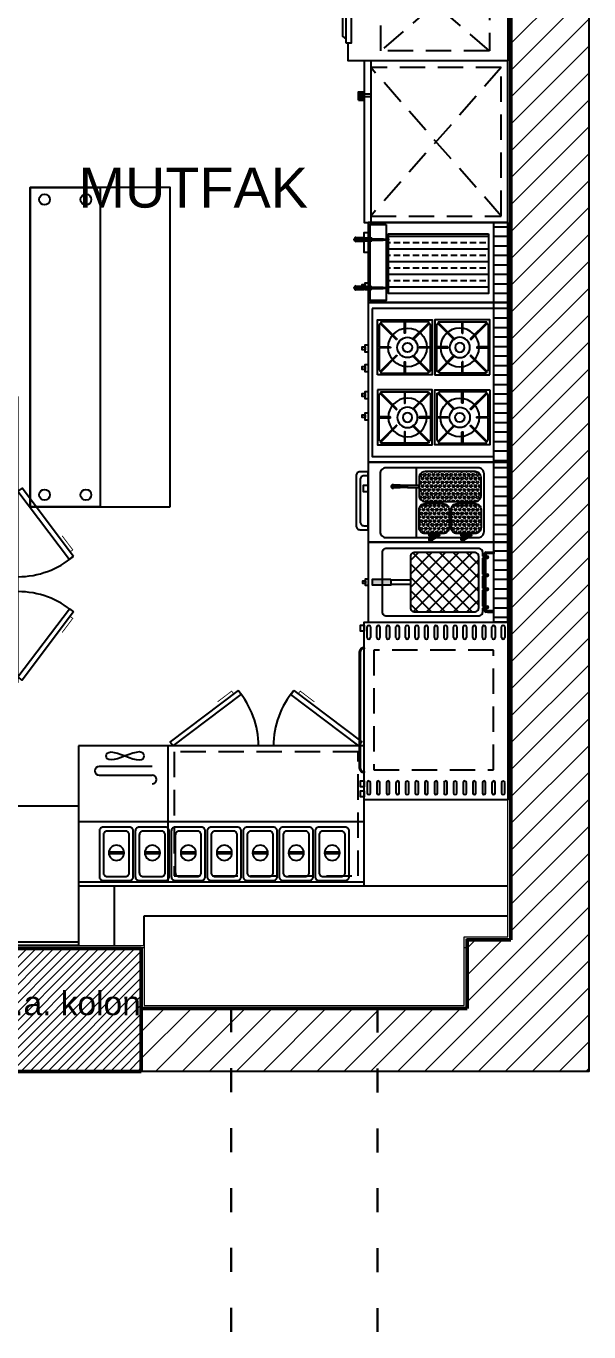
# Model space of a CAD drawing. Header units: millimetres. Extents: x 54215 to 67697, y 23496 to 56611.
# Drawn here: x 66378 to 66660, y 54717 to 55371 of the extents above; entities that cross this region are included whole.
import ezdxf

# ---------------------------------------------------------------- set-up
doc = ezdxf.new("R2010")
doc.units = ezdxf.units.MM
for name, pattern in [('ACAD_ISO03W100', [30, 12, -18]), ('DASHED', [19.05, 12.7, -6.35]), ('HIDDENX2', [19.05, 12.7, -6.35])]:
    doc.linetypes.add(name, pattern=pattern)
for name, color, linetype, lineweight in [('- 0.09', 9, 'Continuous', 9), ('- 0.30', 6, 'Continuous', 30), ('- 0.50', 30, 'Continuous', 50), ('no3_duvar kaplama', 8, 'Continuous', 0), ('t_yazı', 154, 'Continuous', 25)]:
    doc.layers.add(name, color=color, linetype=linetype, lineweight=lineweight)
doc.layers.add('0 rölöve', color=7, linetype='Continuous', true_color=0xf1380e)
for name, color, linetype in [('002 Çizgi', 7, 'Continuous'), ('CIHAZ', 2, 'Continuous'), ('S2000-002 Çizgi', 7, 'Continuous')]:
    doc.layers.add(name, color=color, linetype=linetype)
doc.styles.get("Standard").update_dxf_attribs({"font": 'arial.ttf'})

# ---------------------------------------------------------------- blocks, each defined once
blk = doc.blocks.new('A$C01E77913')
at = {"layer": 'S2000-002 Çizgi'}
for points in [[(2, 26.8), (15, 26.8, -0.414214), (17, 24.8), (17, 2, -0.414214), (15, 0), (2, 0, -0.414214), (0, 2), (0, 24.8, -0.414214)], [(4, 24.8), (13, 24.8, -0.414214), (15, 22.8), (15, 4, -0.414214), (13, 2), (4, 2, -0.414214), (2, 4), (2, 22.8, -0.414214)]]:
    blk.add_lwpolyline(points, format="xyb", close=True, dxfattribs=at)
blk.add_lwpolyline([(4.71, 14.27), (12.21, 14.27), (12.21, 13.52), (4.71, 13.52)], close=True, dxfattribs=at)
blk.add_circle((8.46, 13.87), 3.82, dxfattribs=at)
blk = doc.blocks.new('143-70-M')
at = {"layer": '002 Çizgi', "color": 7}
for p, q in [((27.4, -97.49), (27.4, 45.51)), ((-36.95, -65.15), (-37.4, -65.97)), ((-36.31, -64.66), (-36.95, -65.15)), ((-35.57, -64.5), (-36.31, -64.66)), ((-34.84, -64.66), (-35.57, -64.5)), ((-34.2, -65.15), (-34.84, -64.66)), ((-33.74, -65.97), (-34.2, -65.15)), ((-30.27, -60.49), (-30.27, -87.16)), ((-25.92, -87.16), (-25.92, -60.49)), ((-37.4, -65.97), (-37.58, -67.11)), ((-37.58, -67.11), (-37.4, -68.57)), ((-37.4, -68.57), (-36.95, -70.27)), ((-36.95, -70.27), (-36.31, -72.13)), ((-34.84, -72.13), (-34.2, -70.27)), ((-34.2, -70.27), (-33.74, -68.57)), ((-33.57, -67.11), (-33.74, -65.97)), ((-33.74, -68.57), (-33.57, -67.11)), ((-37.4, -79.6), (-36.95, -77.89)), ((-36.95, -77.89), (-36.31, -76.03)), ((-36.31, -72.13), (-35.57, -74.08)), ((-36.31, -76.03), (-35.57, -74.08)), ((-35.57, -74.08), (-34.84, -72.13)), ((-35.57, -74.08), (-34.84, -76.03)), ((-34.84, -76.03), (-34.2, -77.89)), ((-34.2, -77.89), (-33.74, -79.6)), ((-37.58, -81.05), (-37.4, -79.6)), ((-37.4, -82.2), (-37.58, -81.05)), ((-36.95, -83.01), (-37.4, -82.2)), ((-36.31, -83.5), (-36.95, -83.01)), ((-35.57, -83.67), (-36.31, -83.5)), ((-34.84, -83.5), (-35.57, -83.67)), ((-34.2, -83.01), (-34.84, -83.5)), ((-33.74, -82.2), (-34.2, -83.01)), ((-33.74, -79.6), (-33.57, -81.05)), ((-33.57, -81.05), (-33.74, -82.2))]:
    blk.add_line(p, q, dxfattribs=at)
for points in [[(-68.42, 10.3), (-42.65, 44.41), (-40.6, 42.87), (-66.37, 8.76)], [(-40.6, -97.49), (29.4, -97.49), (29.4, 45.51), (-40.6, 45.51)], [(-2.6, 45.51), (-2.6, -97.49), (29.4, -97.49), (29.4, 45.51)], [(-68.42, -17.53), (-42.65, -51.64), (-40.6, -50.09), (-66.37, -15.98)]]:
    blk.add_lwpolyline(points, close=True, dxfattribs=at)
at = {"layer": '002 Çizgi', "color": 7, "linetype": 'DASHED'}
blk.add_lwpolyline([(24.4, -49.49), (24.4, 42.51), (-37.6, 42.51), (-37.6, -49.49)], close=True, dxfattribs=at)
at = {"layer": '002 Çizgi', "color": 7, "const_width": 0.427}
for points in [[(-66.72, 12.55), (-68.04, 13.54), (-63.78, 19.18), (-62.69, 20.62)], [(-66.72, -19.77), (-68.04, -20.77), (-63.78, -26.41), (-62.69, -27.85)]]:
    blk.add_lwpolyline(points, dxfattribs=at)
at = {"layer": '002 Çizgi', "color": 7}
blk.add_lwpolyline([(27.4, -52.49), (-40.6, -52.49)], dxfattribs=at)
for centre, radius, start, end in [((-40.6, 42.87), 42.75, 229.49079, 270), ((-40.6, -50.09), 42.75, 90, 130.50921), ((-23.75, -60.49), 2.17, 0, 180), ((-28.09, -87.16), 2.17, 180, 0)]:
    blk.add_arc(centre, radius, start, end, dxfattribs=at)
at = {"layer": '002 Çizgi', "color": 7, "xscale": -1, "rotation": 90}
for p in [(26.8, 38), (26.8, 20), (26.8, 2), (26.8, -16), (26.8, -34), (26.8, -52), (26.8, -70)]:
    blk.add_blockref('A$C01E77913', p, dxfattribs=at)
blk = doc.blocks.new('A$C604B7618')
at = {"layer": 'S2000-002 Çizgi'}
blk.add_lwpolyline([(0, 30.57), (30.57, 30.57), (30.57, 0), (0, 0), (0, 30.57)], dxfattribs=at)
blk.add_lwpolyline([(15.55, 29.52), (15.55, 23.44, -0.414214), (15.34, 23.23), (15.23, 23.23, -0.414214), (15.02, 23.44), (15.02, 29.52), (2.68, 29.52, 0.668179), (2.31, 28.63), (10.81, 20.13, -0.810443), (10.38, 19.82), (1.59, 28.61, 0.668179), (1.05, 28.39), (1.05, 15.55), (7.13, 15.55, -0.414214), (7.34, 15.34), (7.34, 15.23, -0.414214), (7.13, 15.02), (1.05, 15.02), (1.05, 2.68, 0.668179), (1.94, 2.31), (10.43, 10.81, -0.810443), (10.75, 10.38), (1.96, 1.59, 0.668179), (2.18, 1.05), (15.02, 1.05), (15.02, 7.13, -0.414214), (15.23, 7.34), (15.34, 7.34, -0.414214), (15.55, 7.13), (15.55, 1.05), (27.88, 1.05, 0.668179), (28.26, 1.94), (19.76, 10.43, -0.810443), (20.19, 10.75), (28.98, 1.96, 0.668179), (29.52, 2.18), (29.52, 15.02), (23.44, 15.02, -0.414214), (23.23, 15.23), (23.23, 15.34, -0.414214), (23.44, 15.55), (29.52, 15.55), (29.52, 28.39, 0.668179), (28.98, 28.61), (20.19, 19.82, -0.810443), (19.76, 20.13), (28.26, 28.63, 0.668179), (27.88, 29.52)], format="xyb", close=True, dxfattribs=at)
for radius in [10.75, 5.66, 2.6]:
    blk.add_circle((15.28, 13.8), radius, dxfattribs=at)
blk = doc.blocks.new('A$C7A250C34')
at = {"layer": 'S2000-002 Çizgi'}
h = blk.add_hatch(dxfattribs=at)
h.set_pattern_fill('ANSI31', color=256, scale=1.5, angle=45, style=0)
h.set_pattern_definition([(90, (-2508.419, -6412.801), (-4.7625, 9e-16), [])])
h.paths.add_polyline_path([(0, 72.92), (0, 65.92), (80, 65.92), (80, 72.92)])
for points in [[(0, 2.92), (80, 2.92), (80, 72.92), (0, 72.92)], [(80, 65.92), (0, 65.92), (0, 72.92), (80, 72.92)], [(3, 4.92), (77, 4.92), (77, 65.92), (3, 65.92)], [(21.2, 2.92), (24.84, 2.92), (24.84, 1.46), (21.2, 1.46)], [(22.17, 1.46), (23.62, 1.46), (23.62, 0), (22.17, 0)], [(31.05, 2.92), (34.69, 2.92), (34.69, 1.46), (31.05, 1.46)], [(32.02, 1.46), (33.47, 1.46), (33.47, 0), (32.02, 0)], [(44.56, 2.92), (48.2, 2.92), (48.2, 1.46), (44.56, 1.46)], [(45.52, 1.46), (46.98, 1.46), (46.98, 0), (45.52, 0)], [(55.2, 2.92), (58.84, 2.92), (58.84, 1.46), (55.2, 1.46)], [(56.16, 1.46), (57.62, 1.46), (57.62, 0), (56.16, 0)]]:
    blk.add_lwpolyline(points, close=True, dxfattribs=at)
at = {"layer": 'S2000-002 Çizgi', "yscale": 0.8999999999996362}
for p, xscale, zscale in [((36.24, 36.4), -0.8999999999996362, 0.9), ((43.76, 36.4), 0.8999999999996362, 0.8999999999996362)]:
    blk.add_blockref('A$C604B7618', p, dxfattribs=dict(at, xscale=xscale, zscale=zscale))
at = {"layer": 'S2000-002 Çizgi', "yscale": 0.8999999999996362, "rotation": 180}
for p, xscale, zscale in [((36.24, 35.06), 0.8999999999996362, 0.8999999999996362), ((43.76, 35.06), -0.8999999999996362, 0.9)]:
    blk.add_blockref('A$C604B7618', p, dxfattribs=dict(at, xscale=xscale, zscale=zscale))
blk = doc.blocks.new('A$C64D104E0')
at = {"layer": 'S2000-002 Çizgi'}
h = blk.add_hatch(dxfattribs=at)
h.set_pattern_fill('ANSI31', color=256, scale=1.5, angle=45, style=0)
h.set_pattern_definition([(90, (-3201.7327, -4973.714), (-4.7625, 9e-16), [])])
h.paths.add_polyline_path([(40, 69.9), (40, 76.9), (0, 76.9), (0, 69.9)])
h = blk.add_hatch(dxfattribs=at)
h.set_pattern_fill('ANSI33', color=256, angle=45, style=0)
h.set_pattern_definition([(90, (-3201.733, -4973.714), (-6.35, 1e-15), []), (90, (-3198.558, -4970.539), (-6.35, 1e-15), [3.175, -1.5875])])
h.paths.add_polyline_path([(35.53, 67.19), (5.53, 67.19), (5.53, 17.19), (35.53, 17.19)])
h = blk.add_hatch(dxfattribs=at)
h.set_pattern_fill('ANSI32', color=256, style=0)
h.set_pattern_definition([(45, (-4252.50003, -7757.06715), (-0.265165043, 0.265165043), []), (45, (-4252.32325, -7757.06715), (-0.265165043, 0.265165043), [])])
h.paths.add_polyline_path([(9.1, 7.9), (7.72, 7.9), (7.69, 6.9), (9.14, 6.9)])
h.paths.add_polyline_path([(9.07, 8.72), (8.76, 8.72), (8.76, 14.52), (8.68, 15.9), (8.15, 15.9), (8.07, 14.52), (8.07, 8.72), (7.75, 8.72), (7.72, 7.9), (9.1, 7.9)])
h.paths.add_polyline_path([(9.2, 4.9), (7.62, 4.9), (7.48, 0.76, 0.437405), (8.18, 0), (8.64, 0, 0.437405), (9.35, 0.76)])
h.paths.add_polyline_path([(9.14, 6.9), (7.69, 6.9), (7.62, 4.9), (9.2, 4.9)])
h.paths.add_polyline_path([(8.6, 17.19), (8.23, 17.19), (8.15, 15.9), (8.68, 15.9)])
h = blk.add_hatch(dxfattribs=at)
h.set_pattern_fill('ANSI32', color=256, style=0)
h.set_pattern_definition([(135, (4293.55765, -7757.06715), (0.265165043, 0.265165043), []), (135, (4293.38087, -7757.06715), (0.265165043, 0.265165043), [])])
h.paths.add_polyline_path([(31.96, 7.9), (33.33, 7.9), (33.37, 6.9), (31.92, 6.9)])
h.paths.add_polyline_path([(31.98, 8.72), (32.3, 8.72), (32.3, 14.52), (32.38, 15.9), (32.91, 15.9), (32.99, 14.52), (32.99, 8.72), (33.31, 8.72), (33.33, 7.9), (31.96, 7.9)])
h.paths.add_polyline_path([(31.85, 4.9), (33.44, 4.9), (33.58, 0.76, -0.437405), (32.88, 0), (32.41, 0, -0.437405), (31.71, 0.76)])
h.paths.add_polyline_path([(31.92, 6.9), (33.37, 6.9), (33.44, 4.9), (31.85, 4.9)])
h.paths.add_polyline_path([(32.46, 17.19), (32.83, 17.19), (32.91, 15.9), (32.38, 15.9)])
for p, q in [((8.07, 14.52), (8.23, 17.19)), ((8.07, 8.72), (8.07, 14.52)), ((8.23, 17.19), (8.6, 17.19)), ((8.6, 17.19), (8.23, 17.19)), ((8.76, 14.52), (8.6, 17.19)), ((8.76, 8.72), (8.76, 14.52)), ((32.3, 14.52), (32.46, 17.19)), ((32.3, 8.72), (32.3, 14.52)), ((32.83, 17.19), (32.46, 17.19)), ((32.46, 17.19), (32.83, 17.19)), ((32.99, 14.52), (32.83, 17.19)), ((32.99, 8.72), (32.99, 14.52)), ((7.48, 0.76), (7.75, 8.72)), ((7.75, 8.72), (7.48, 0.76)), ((7.75, 8.72), (8.07, 8.72)), ((8.07, 8.72), (7.75, 8.72)), ((9.07, 8.72), (8.76, 8.72)), ((9.35, 0.76), (9.07, 8.72)), ((31.71, 0.76), (31.98, 8.72)), ((31.98, 8.72), (32.3, 8.72)), ((33.31, 8.72), (32.99, 8.72)), ((32.99, 8.72), (33.31, 8.72)), ((33.58, 0.76), (33.31, 8.72)), ((33.31, 8.72), (33.58, 0.76)), ((8.64, 0), (8.18, 0)), ((8.18, 0), (8.64, 0)), ((32.41, 0), (32.88, 0)), ((32.88, 0), (32.41, 0))]:
    blk.add_line(p, q, dxfattribs=at)
for points in [[(0, 6.9), (40, 6.9), (40, 76.9), (0, 76.9)], [(0, 76.9), (40, 76.9), (40, 69.9), (0, 69.9)], [(5.53, 67.19), (35.53, 67.19), (35.53, 17.19), (5.53, 17.19)], [(1, 15.9), (39, 15.9), (39, 7.9), (1, 7.9)], [(5, 6.9), (15, 6.9), (15, 4.9), (5, 4.9)], [(30.06, 6.9), (33.7, 6.9), (33.7, 5.44), (30.06, 5.44)], [(31.02, 5.44), (32.48, 5.44), (32.48, 3.98), (31.02, 3.98)]]:
    blk.add_lwpolyline(points, close=True, dxfattribs=at)
for centre, start, end in [((8.18, 0.71), 175.50083, 270), ((8.18, 0.71), 175.50083, 270), ((8.64, 0.71), 270, 4.49917), ((32.41, 0.71), 175.50083, 270), ((32.88, 0.71), 270, 4.49917), ((32.88, 0.71), 270, 4.49917)]:
    blk.add_arc(centre, 0.706, start, end, dxfattribs=at)
blk = doc.blocks.new('A$C3D043C48')
at = {"layer": 'S2000-002 Çizgi'}
h = blk.add_hatch(dxfattribs=at)
h.set_pattern_fill('ANSI31', color=256, scale=1.5, angle=45, style=0)
h.set_pattern_definition([(90, (-3458.603, -4993.7387), (-4.7625, 9e-16), [])])
h.paths.add_polyline_path([(0, 72.62), (0, 65.62), (40, 65.62), (40, 72.62)])
h = blk.add_hatch(color=256, dxfattribs=at)
h.paths.add_polyline_path([(35, 61.8), (35, 62.44), (35, 65.62), (34.36, 65.62), (34.36, 62.44, -0.414214), (33.36, 61.44), (33, 61.44), (33, 60.8), (34, 60.8, 0.414214)])
h.paths.add_polyline_path([(32, 61.44), (24, 61.44), (24, 60.8), (32, 60.8)])
h.paths.add_polyline_path([(23, 61.44), (17, 61.44), (17, 60.8), (23, 60.8)])
h.paths.add_polyline_path([(16, 61.44), (8, 61.44), (8, 60.8), (16, 60.8)])
h.paths.add_polyline_path([(5.64, 62.44), (5.64, 65.62), (5, 65.62), (5, 61.8, 0.414214), (6, 60.8), (6.64, 60.8), (7, 60.8), (7, 61.44), (6.64, 61.44, -0.414214)])
h = blk.add_hatch(dxfattribs=at)
h.set_pattern_fill('ANSI37', color=256, scale=1.5, style=0)
h.set_pattern_definition([(45, (-3527.4763, -4981.5224), (-3.367596, 3.367596), []), (135, (-3527.4763, -4981.5224), (-3.367596, -3.367596), [])])
h.paths.add_polyline_path([(35, 55.84, 0.414214), (33, 57.84), (7, 57.84, 0.414214), (5, 55.84), (5, 26.01, 0.414214), (7, 24.01), (33, 24.01, 0.414214), (35, 26.01)])
blk.add_hatch(color=256, dxfattribs=at).paths.add_polyline_path([(18.49, 14.01), (21.51, 14.01), (21.51, 4.84), (18.49, 4.84)])
for p, q in [((5, 65.62), (5.64, 65.62)), ((5, 61.8), (5, 65.62)), ((5.64, 65.62), (5.64, 62.44)), ((35, 65.62), (34.36, 65.62)), ((34.36, 65.62), (34.36, 62.44)), ((35, 62.44), (35, 65.62)), ((6.64, 60.8), (6, 60.8)), ((6.64, 61.44), (7, 61.44)), ((7, 60.8), (6.64, 60.8)), ((7, 59.84), (7, 62.32)), ((8, 59.84), (8, 62.32)), ((8, 61.44), (16, 61.44)), ((16, 60.8), (8, 60.8)), ((16, 59.84), (16, 62.32)), ((17, 59.84), (17, 62.32)), ((17, 61.44), (23, 61.44)), ((23, 60.8), (17, 60.8)), ((23, 59.84), (23, 62.32)), ((24, 59.84), (24, 62.32)), ((24, 61.44), (32, 61.44)), ((32, 60.8), (24, 60.8)), ((32, 59.84), (32, 62.32)), ((33, 59.84), (33, 62.32)), ((33, 61.44), (33.36, 61.44)), ((34, 60.8), (33, 60.8)), ((35, 62.44), (35, 61.8))]:
    blk.add_line(p, q, dxfattribs=at)
for points in [[(0, 2.62), (40, 2.62), (40, 72.62), (0, 72.62)], [(0, 72.62), (40, 72.62), (40, 65.62), (0, 65.62)], [(19, 24.01), (19, 14.01), (21, 14.01), (21, 24.01)], [(18.49, 14.01), (21.51, 14.01), (21.51, 4.84), (18.49, 4.84)], [(18.36, 2.62), (21.64, 2.62), (21.64, 1.31), (18.36, 1.31)], [(19.34, 1.31), (20.66, 1.31), (20.66, 0), (19.34, 0)]]:
    blk.add_lwpolyline(points, close=True, dxfattribs=at)
for points in [[(29, 9.84), (5, 9.84, -0.414214), (3, 11.84), (3, 57.84, -0.414214), (5, 59.84), (7, 59.84)], [(33, 59.84), (35, 59.84, -0.414214), (37, 57.84), (37, 11.84, -0.414214), (35, 9.84), (29, 9.84)]]:
    blk.add_lwpolyline(points, format="xyb", dxfattribs=at)
for points in [[(8, 59.84), (16, 59.84)], [(17, 59.84), (23, 59.84)], [(24, 59.84), (32, 59.84)]]:
    blk.add_lwpolyline(points, dxfattribs=at)
blk.add_lwpolyline([(7, 57.84), (33, 57.84, -0.414214), (35, 55.84), (35, 26.01, -0.414214), (33, 24.01), (7, 24.01, -0.414214), (5, 26.01), (5, 55.84, -0.414214)], format="xyb", close=True, dxfattribs=at)
for centre, radius, start, end in [((6, 61.8), 1, 180, 270), ((6.64, 62.44), 1, 180, 270), ((7.5, 62.32), 0.5, 0, 180), ((16.5, 62.32), 0.5, 0, 180), ((23.5, 62.32), 0.5, 0, 180), ((32.5, 62.32), 0.5, 0, 180), ((33.36, 62.44), 1, 270, 0), ((34, 61.8), 1, 270, 0)]:
    blk.add_arc(centre, radius, start, end, dxfattribs=at)
blk = doc.blocks.new('A$C5F4B2CA7')
at = {"layer": 'S2000-002 Çizgi'}
h = blk.add_hatch(dxfattribs=at)
h.set_pattern_fill('ANSI31', color=256, scale=1.5, angle=45, style=0)
h.set_pattern_definition([(90, (-3652.638, -4988.124), (-4.7625, 9e-16), [])])
h.paths.add_polyline_path([(40, 69), (40, 76), (0, 76), (0, 69)])
h = blk.add_hatch(dxfattribs=at)
h.set_pattern_fill('HEX', color=256, scale=0.2, style=0)
h.set_pattern_definition([(0, (-3709.3885, -4964.9235), (0, 1.099852), [0.635, -1.27]), (120, (-3709.3885, -4964.9235), (-0.95249977, -0.549926), [0.635, -1.27]), (60, (-3708.7535, -4964.9235), (-0.95249977, 0.549926), [0.635, -1.27])])
h.paths.add_polyline_path([(7.64, 62.53, 0.414214), (4.64, 59.53), (4.64, 34.53, 0.414214), (7.64, 31.53), (16.64, 31.53, 0.414214), (19.64, 34.53), (19.64, 59.53, 0.414214), (16.64, 62.53)])
h = blk.add_hatch(dxfattribs=at)
h.set_pattern_fill('HEX', color=256, scale=0.2, style=0)
h.set_pattern_definition([(180, (3749.6625, -4964.9235), (0, 1.099852), [0.635, -1.27]), (60, (3749.6625, -4964.9235), (0.95249977, -0.549926), [0.635, -1.27]), (120, (3749.0275, -4964.9235), (0.95249977, 0.549926), [0.635, -1.27])])
h.paths.add_polyline_path([(23.64, 62.53, 0.414214), (20.64, 59.53), (20.64, 50.53, 0.414214), (23.64, 47.53), (32.64, 47.53, 0.414214), (35.64, 50.53), (35.64, 59.53, 0.414214), (32.64, 62.53)])
for points in [[(37.81, 52.86, 1), (39.28, 53.64), (37.9, 55.46), (37.07, 55.03)], [(37.81, 36.83, 1), (39.28, 37.61), (37.9, 39.43), (37.07, 38.99)], [(11.3, 18.39, 1), (12.97, 18.39), (12.6, 25.65), (11.67, 25.65)]]:
    blk.add_hatch(color=256, dxfattribs=at).paths.add_polyline_path(points)
h = blk.add_hatch(dxfattribs=at)
h.set_pattern_fill('HEX', color=256, scale=0.2, style=0)
h.set_pattern_definition([(180, (3749.6625, -4980.9235), (0, 1.099852), [0.635, -1.27]), (60, (3749.6625, -4980.9235), (0.95249977, -0.549926), [0.635, -1.27]), (120, (3749.0275, -4980.9235), (0.95249977, 0.549926), [0.635, -1.27])])
h.paths.add_polyline_path([(23.64, 46.53, 0.414214), (20.64, 43.53), (20.64, 34.53, 0.414214), (23.64, 31.53), (32.64, 31.53, 0.414214), (35.64, 34.53), (35.64, 43.53, 0.414214), (32.64, 46.53)])
for p, q in [((37.9, 55.46), (37.07, 55.03)), ((37.07, 55.03), (37.81, 52.86)), ((37.9, 55.46), (39.28, 53.64)), ((37.9, 39.43), (37.07, 38.99)), ((37.9, 39.43), (39.28, 37.61)), ((37.07, 38.99), (37.81, 36.83)), ((2.68, 30.03), (11.67, 30.03)), ((12.6, 30.03), (37.68, 30.03)), ((11.67, 25.65), (11.3, 18.39)), ((12.6, 25.65), (11.67, 25.65)), ((12.6, 25.65), (12.97, 18.39))]:
    blk.add_line(p, q, dxfattribs=at)
for points in [[(0, 6), (40, 6), (40, 76), (0, 76)], [(0, 76), (40, 76), (40, 69), (0, 69)], [(11.5, 6), (14.78, 6), (14.78, 3.69), (11.5, 3.69)]]:
    blk.add_lwpolyline(points, close=True, dxfattribs=at)
for points in [[(37.68, 14.03), (37.68, 61.03, 0.414214), (34.68, 64.03), (5.68, 64.03, 0.414214), (2.68, 61.03), (2.68, 23.68)], [(2.68, 23.68), (2.68, 15.03, 0.414214), (5.68, 12.03), (34.68, 12.03, 0.414214), (37.68, 15.03), (37.68, 23.6)]]:
    blk.add_lwpolyline(points, format="xyb", dxfattribs=at)
for points in [[(7.64, 31.53), (16.64, 31.53, 0.414214), (19.64, 34.53), (19.64, 59.53, 0.414214), (16.64, 62.53), (7.64, 62.53, 0.414214), (4.64, 59.53), (4.64, 34.53, 0.414214)], [(32.64, 47.53), (23.64, 47.53, -0.414214), (20.64, 50.53), (20.64, 59.53, -0.414214), (23.64, 62.53), (32.64, 62.53, -0.414214), (35.64, 59.53), (35.64, 50.53, -0.414214)], [(32.64, 31.53), (23.64, 31.53, -0.414214), (20.64, 34.53), (20.64, 43.53, -0.414214), (23.64, 46.53), (32.64, 46.53, -0.414214), (35.64, 43.53), (35.64, 34.53, -0.414214)], [(6.75, 0), (31.75, 0, 0.414214), (33.75, 2), (33.75, 6), (4.75, 6), (4.75, 2, 0.414214)], [(8.75, 2), (29.75, 2, 0.414214), (31.75, 4), (31.75, 6), (6.75, 6), (6.75, 4, 0.414214)]]:
    blk.add_lwpolyline(points, format="xyb", close=True, dxfattribs=at)
for points in [[(37.9, 55.46), (36.55, 58.01), (35.72, 57.57), (37.07, 55.03)], [(35.72, 57.57), (35.72, 52.49), (36.66, 52.49), (36.66, 55.81)], [(35.72, 53.08), (35.72, 52.49)], [(37.9, 39.43), (36.55, 41.97), (35.72, 41.54), (37.07, 38.99)], [(35.72, 41.54), (35.72, 36.46), (36.66, 36.46), (36.66, 39.78)], [(35.72, 37.05), (35.72, 36.46)], [(12.6, 25.65), (12.6, 31.53), (11.67, 31.53), (11.67, 25.65)]]:
    blk.add_lwpolyline(points, dxfattribs=at)
for centre, start, end in [((38.54, 53.25), 189.38009, 46.50604), ((38.54, 37.22), 189.38009, 46.50604), ((12.14, 18.39), 161.43703, 18.56297)]:
    blk.add_arc(centre, 0.835, start, end, dxfattribs=at)
blk = doc.blocks.new('A$C734D7A9C')
at = {"layer": 'CIHAZ', "color": 1}
for p, q in [((14.73, 75.33), (14.73, 54.78)), ((24.09, 65.06), (3.98, 65.06))]:
    blk.add_line(p, q, dxfattribs=at)
at = {"layer": 'CIHAZ', "color": 5, "linetype": 'DASHED'}
for p, q in [((67.01, 73.52), (19.82, 19.15)), ((19.82, 73.52), (67.01, 19.15))]:
    blk.add_line(p, q, dxfattribs=at)
at = {"layer": 'CIHAZ', "color": 5}
for points in [[(63.2, 1.82), (10.36, 1.82), (10.36, 4.32), (63.2, 4.32)], [(61.2, 1.82), (48.6, 1.82), (45.6, 0), (59.6, 0)]]:
    blk.add_lwpolyline(points, close=True, dxfattribs=at)
at = {"layer": 'CIHAZ', "color": 1}
blk.add_circle((14.73, 65.06), 7.76, dxfattribs=at)
at = {"layer": 'S2000-002 Çizgi', "linetype": 'DASHED'}
for p, q in [((19.82, 73.52), (67.01, 73.52)), ((67.01, 73.52), (67.01, 19.15)), ((19.82, 19.15), (19.82, 54.92)), ((67.01, 19.15), (19.82, 19.15))]:
    blk.add_line(p, q, dxfattribs=at)
at = {"layer": 'S2000-002 Çizgi'}
blk.add_lwpolyline([(10.36, 2.81), (0, 2.81), (0, 82.81), (72, 82.81), (72, 2.81), (63.2, 2.81)], dxfattribs=at)
at = {"layer": 'S2000-002 Çizgi', "linetype": 'DASHED'}
for centre, radius, start, end in [((11.6, 78.09), 9.4, 291.20794, 330.95663), ((11, 49.89), 10.16, 29.6907, 66.77515)]:
    blk.add_arc(centre, radius, start, end, dxfattribs=at)
blk = doc.blocks.new('A$C583B6AF7')
at = {"layer": 'S2000-002 Çizgi'}
h = blk.add_hatch(dxfattribs=at)
h.set_pattern_fill('LINE', color=256, scale=0.332786, angle=90, style=0)
h.set_pattern_definition([(90, (-822.8514, -2508.4113), (-1.0565941, 7e-17), [])])
h.paths.add_polyline_path([(19.6, 2.83), (15.51, 2.83), (15.51, 0), (19.6, 0)])
at = {"layer": 'S2000-002 Çizgi', "linetype": 'DASHED'}
for p, q in [((3.33, 71.5), (77.67, 6.16)), ((77.67, 71.5), (3.33, 6.16))]:
    blk.add_line(p, q, dxfattribs=at)
at = {"layer": 'S2000-002 Çizgi'}
for p, q in [((0, 6.16), (81, 6.16)), ((16.64, 6.16), (16.64, 2.83)), ((17.97, 6.16), (17.97, 2.83))]:
    blk.add_line(p, q, dxfattribs=at)
for points in [[(0, 2.83), (81, 2.83), (81, 74.83), (0, 74.83)], [(19.6, 0), (15.51, 0), (15.51, 2.83), (19.6, 2.83)]]:
    blk.add_lwpolyline(points, close=True, dxfattribs=at)
at = {"layer": 'S2000-002 Çizgi', "linetype": 'DASHED'}
blk.add_lwpolyline([(3.33, 6.16), (77.67, 6.16), (77.67, 71.5), (3.33, 71.5)], close=True, dxfattribs=at)
blk = doc.blocks.new('A$C0DF42269')
at = {"layer": 'S2000-002 Çizgi'}
for points in [[(2.28, 87.39), (2.28, 84.42), (0.42, 84.42), (0.42, 87.39)], [(74.28, 89), (74.28, 0), (2.28, 0), (2.28, 89)], [(2.28, 9.47), (2.28, 6.51), (0.42, 6.51), (0.42, 9.47)], [(2.28, 4.45), (2.28, 1.49), (0.42, 1.49), (0.42, 4.45)]]:
    blk.add_lwpolyline(points, close=True, dxfattribs=at)
for points in [[(3.84, 81.24), (3.84, 86.56)], [(5.41, 86.56), (5.41, 81.24)], [(8.64, 81.24), (8.64, 86.56)], [(10.22, 86.56), (10.22, 81.24)], [(13.45, 81.24), (13.45, 86.56)], [(15.02, 86.56), (15.02, 81.24)], [(18.25, 81.24), (18.25, 86.56)], [(19.83, 86.56), (19.83, 81.24)], [(23.06, 81.24), (23.06, 86.56)], [(24.63, 86.56), (24.63, 81.24)], [(27.86, 81.24), (27.86, 86.56)], [(29.44, 86.56), (29.44, 81.24)], [(32.67, 81.24), (32.67, 86.56)], [(34.24, 86.56), (34.24, 81.24)], [(37.47, 81.24), (37.47, 86.56)], [(39.05, 86.56), (39.05, 81.24)], [(42.28, 81.24), (42.28, 86.56)], [(43.85, 86.56), (43.85, 81.24)], [(47.08, 81.24), (47.08, 86.56)], [(48.66, 86.56), (48.66, 81.24)], [(51.89, 81.24), (51.89, 86.56)], [(53.46, 86.56), (53.46, 81.24)], [(56.69, 81.24), (56.69, 86.56)], [(58.26, 86.56), (58.26, 81.24)], [(61.49, 81.24), (61.49, 86.56)], [(63.07, 86.56), (63.07, 81.24)], [(66.3, 81.24), (66.3, 86.56)], [(67.87, 86.56), (67.87, 81.24)], [(71.1, 81.24), (71.1, 86.56)], [(72.68, 86.56), (72.68, 81.24)], [(3.84, 8.72), (3.84, 3.41)], [(5.41, 3.41), (5.41, 8.72)], [(8.64, 8.72), (8.64, 3.41)], [(10.22, 3.41), (10.22, 8.72)], [(13.45, 8.72), (13.45, 3.41)], [(15.02, 3.41), (15.02, 8.72)], [(18.25, 8.72), (18.25, 3.41)], [(19.83, 3.41), (19.83, 8.72)], [(23.06, 8.72), (23.06, 3.41)], [(24.63, 3.41), (24.63, 8.72)], [(27.86, 8.72), (27.86, 3.41)], [(29.44, 3.41), (29.44, 8.72)], [(32.67, 8.72), (32.67, 3.41)], [(34.24, 3.41), (34.24, 8.72)], [(37.47, 8.72), (37.47, 3.41)], [(39.05, 3.41), (39.05, 8.72)], [(42.28, 8.72), (42.28, 3.41)], [(43.85, 3.41), (43.85, 8.72)], [(47.08, 8.72), (47.08, 3.41)], [(48.66, 3.41), (48.66, 8.72)], [(51.89, 8.72), (51.89, 3.41)], [(53.46, 3.41), (53.46, 8.72)], [(56.69, 8.72), (56.69, 3.41)], [(58.26, 3.41), (58.26, 8.72)], [(61.49, 8.72), (61.49, 3.41)], [(63.07, 3.41), (63.07, 8.72)], [(66.3, 8.72), (66.3, 3.41)], [(67.87, 3.41), (67.87, 8.72)], [(71.1, 8.72), (71.1, 3.41)], [(72.68, 3.41), (72.68, 8.72)]]:
    blk.add_lwpolyline(points, dxfattribs=at)
at = {"layer": 'S2000-002 Çizgi', "linetype": 'HIDDENX2', "ltscale": 10}
for points in [[(2.28, 14.26), (2.28, 13.77), (1.93, 13.77, -0.414214), (0, 15.7), (0, 74.25, -0.414214), (1.93, 76.18), (2.28, 76.18), (2.28, 75.69)], [(2.28, 14.26, -0.472507), (0.48, 15.7), (0.48, 74.25, -0.472507), (2.28, 75.69)]]:
    blk.add_lwpolyline(points, format="xyb", dxfattribs=at)
at = {"layer": 'S2000-002 Çizgi', "linetype": 'DASHED'}
blk.add_lwpolyline([(7.12, 74.97), (7.12, 14.99), (67.09, 14.99), (67.09, 74.97)], close=True, dxfattribs=at)
at = {"layer": 'S2000-002 Çizgi'}
for centre, start, end in [((4.62, 86.56), 0, 180), ((9.43, 86.56), 0, 180), ((14.23, 86.56), 0, 180), ((19.04, 86.56), 0, 180), ((23.84, 86.56), 0, 180), ((28.65, 86.56), 0, 180), ((33.45, 86.56), 0, 180), ((38.26, 86.56), 0, 180), ((43.06, 86.56), 0, 180), ((47.87, 86.56), 0, 180), ((52.67, 86.56), 0, 180), ((57.48, 86.56), 0, 180), ((62.28, 86.56), 0, 180), ((67.09, 86.56), 0, 180), ((71.89, 86.56), 0, 180), ((4.62, 81.24), 180, 0), ((9.43, 81.24), 180, 0), ((14.23, 81.24), 180, 0), ((19.04, 81.24), 180, 0), ((23.84, 81.24), 180, 0), ((28.65, 81.24), 180, 0), ((33.45, 81.24), 180, 0), ((38.26, 81.24), 180, 0), ((43.06, 81.24), 180, 0), ((47.87, 81.24), 180, 0), ((52.67, 81.24), 180, 0), ((57.48, 81.24), 180, 0), ((62.28, 81.24), 180, 0), ((67.09, 81.24), 180, 0), ((71.89, 81.24), 180, 0), ((4.62, 8.72), 0, 180), ((9.43, 8.72), 0, 180), ((14.23, 8.72), 0, 180), ((19.04, 8.72), 0, 180), ((23.84, 8.72), 0, 180), ((28.65, 8.72), 0, 180), ((33.45, 8.72), 0, 180), ((38.26, 8.72), 0, 180), ((43.06, 8.72), 0, 180), ((47.87, 8.72), 0, 180), ((52.67, 8.72), 0, 180), ((57.48, 8.72), 0, 180), ((62.28, 8.72), 0, 180), ((67.09, 8.72), 0, 180), ((71.89, 8.72), 0, 180), ((4.62, 3.41), 180, 0), ((9.43, 3.41), 180, 0), ((14.23, 3.41), 180, 0), ((19.04, 3.41), 180, 0), ((23.84, 3.41), 180, 0), ((28.65, 3.41), 180, 0), ((33.45, 3.41), 180, 0), ((38.26, 3.41), 180, 0), ((43.06, 3.41), 180, 0), ((47.87, 3.41), 180, 0), ((52.67, 3.41), 180, 0), ((57.48, 3.41), 180, 0), ((62.28, 3.41), 180, 0), ((67.09, 3.41), 180, 0), ((71.89, 3.41), 180, 0)]:
    blk.add_arc(centre, 0.787, start, end, dxfattribs=at)

msp = doc.modelspace()

# ---------------------------------------------------------------- hatches: boundary and pattern name
at = {"layer": '- 0.09'}
h = msp.add_hatch(dxfattribs=at)
h.set_pattern_fill('ANSI31', color=256)
h.set_pattern_definition([(45, (63876.2593, 54031.6953), (-2.245064, 2.245064), [])])
h.paths.add_polyline_path([(65171.871, 55701.686), (65098.871, 55701.686), (65098.871, 55640.186), (65171.871, 55640.186)])
h.paths.add_polyline_path([(65857.371, 55697.186), (65783.871, 55697.186), (65783.871, 55635.686), (65857.371, 55635.686)])
h.paths.add_polyline_path([(66438.871, 55696.186), (66365.371, 55696.186), (66365.371, 55634.686), (66438.871, 55634.686)])
h.paths.add_polyline_path([(66435.871, 54908.686), (66362.871, 54908.686), (66362.871, 54847.186), (66435.871, 54847.186)])
h.paths.add_polyline_path([(65857.371, 54909.686), (65784.371, 54909.686), (65784.371, 54848.186), (65857.371, 54848.186)])
h.paths.add_polyline_path([(65171.871, 54903.686), (65098.871, 54903.686), (65098.871, 54842.186), (65171.871, 54842.186)])
h = msp.add_hatch(dxfattribs=at)
h.set_pattern_fill('ANSI31', color=256, scale=3)
h.set_pattern_definition([(45, (63876.259, 54031.695), (-6.735192, 6.735192), [])])
h.paths.add_polyline_path([(66620.871, 55025.089), (66620.871, 55001.797)], flags=17)
h.paths.add_polyline_path([(66365.371, 55696.186), (65857.371, 55697.186), (65857.371, 55663.186), (66365.371, 55663.186)])
h.paths.add_polyline_path([(65171.871, 54847.186), (66362.871, 54847.186), (66362.871, 54878.686), (65857.371, 54878.686), (65857.371, 54848.186), (65784.371, 54848.186), (65784.371, 54878.686), (65171.871, 54878.686)])
h.paths.add_polyline_path([(65783.871, 55696.186), (65171.871, 55696.186), (65171.871, 55662.186), (65783.871, 55662.186)])
h.paths.add_polyline_path([(66435.871, 54847.186), (66659.886, 54847.186), (66659.886, 55696.186), (66438.871, 55696.186), (66438.871, 55659.186), (66574.371, 55659.186), (66574.371, 55650.686), (66620.871, 55650.686), (66620.871, 54913.186), (66598.935, 54913.186), (66598.935, 54878.686), (66435.871, 54878.686)])

# ---------------------------------------------------------------- linework, layer by layer
at = {"layer": '- 0.30', "linetype": 'ACAD_ISO03W100'}
msp.add_lwpolyline([(66480.861, 54716.812), (66480.861, 54878.686), (66554.147, 54878.686), (66554.147, 54716.812)], dxfattribs=at)
at = {"layer": '- 0.50'}
for p, q in [((66620.871, 55650.686), (66620.871, 54913.186)), ((66598.935, 54878.686), (66598.935, 54913.186)), ((66598.935, 54913.186), (66620.871, 54913.186)), ((66362.871, 54908.686), (66435.871, 54908.686)), ((66435.871, 54908.686), (66435.871, 54847.186)), ((66435.871, 54878.686), (66598.935, 54878.686)), ((66362.871, 54847.186), (66435.871, 54847.186))]:
    msp.add_line(p, q, dxfattribs=at)
for p, q in [((66422.371, 54910.186), (66422.371, 54940.186)), ((66422.371, 54940.186), (66619.371, 54940.186)), ((66437.371, 54910.186), (66437.371, 54925.186)), ((66437.371, 54925.186), (66619.371, 54925.186))]:
    msp.add_line(p, q)
for points in [[(66450.283, 55129.854), (66450.283, 55289.854), (66380.283, 55289.854), (66380.283, 55129.854)], [(66380.283, 55129.854), (66380.283, 55289.854), (66415.283, 55289.854), (66415.283, 55129.854)], [(66404.371, 54910.186), (66304.121, 54910.186), (66304.121, 54980.186), (66404.371, 54980.186)], [(66304.121, 54912.186), (66404.371, 54912.186), (66404.371, 54910.186), (66304.121, 54910.186)]]:
    msp.add_lwpolyline(points, close=True)
for centre in [(66387.433, 55283.769), (66408.132, 55283.769), (66387.433, 55135.939), (66408.132, 55135.939)]:
    msp.add_circle(centre, 2.704)
at = {"layer": '0 rölöve'}
msp.add_lwpolyline([(66438.871, 55696.186), (66659.886, 55696.186), (66659.886, 54847.186), (65171.871, 54847.186)], dxfattribs=at)
at = {"layer": 'no3_duvar kaplama'}
for p, q in [((66619.371, 54914.686), (66619.371, 55497.186)), ((66620.371, 54913.686), (66620.371, 55498.186)), ((66597.435, 54910.186), (66597.435, 54914.686)), ((66597.435, 54914.686), (66619.371, 54914.686)), ((66598.435, 54909.186), (66598.435, 54913.686)), ((66598.435, 54913.686), (66620.371, 54913.686)), ((66597.435, 54909.186), (66598.435, 54909.186))]:
    msp.add_line(p, q, dxfattribs=at)
for points in [[(66361.371, 54910.186), (66437.371, 54910.186)], [(66361.371, 54909.186), (66437.371, 54909.186)], [(66436.371, 54909.186), (66436.371, 54879.186), (66598.435, 54879.186), (66598.435, 54910.186)], [(66437.371, 54910.186), (66437.371, 54880.186), (66597.435, 54880.186), (66597.435, 54910.186)]]:
    msp.add_lwpolyline(points, dxfattribs=at)

# ---------------------------------------------------------------- block references
at = {"rotation": 270}
msp.add_blockref('A$C583B6AF7', (66544.539, 55353.186), dxfattribs=at)
msp.add_blockref('A$C0DF42269', (66545.093, 54983.186))
at = {"layer": 'S2000-002 Çizgi'}
for name, p, rotation in [('A$C734D7A9C', (66536.557, 55425.186), 270), ('A$C64D104E0', (66542.474, 55272.186), 270), ('A$C7A250C34', (66546.455, 55232.186), 270), ('143-70-M', (66333.519, 55087.582), 180), ('A$C5F4B2CA7', (66543.371, 55152.186), 270), ('A$C3D043C48', (66546.746, 55112.186), 270), ('143-70-M', (66501.865, 54969.585), 270)]:
    msp.add_blockref(name, p, dxfattribs=dict(at, rotation=rotation))

# ---------------------------------------------------------------- texts
at = {"layer": '0 rölöve'}
msp.add_text('b.a. kolon', height=12, dxfattribs=at).set_placement((66362.926, 54875.376))
at = {"layer": 't_yazı', "insert": (66404.428, 55279.435), "char_height": 20, "width": 615.82526, "attachment_point": 7}
msp.add_mtext('MUTFAK', dxfattribs=at)

doc.saveas('drawing.dxf')
